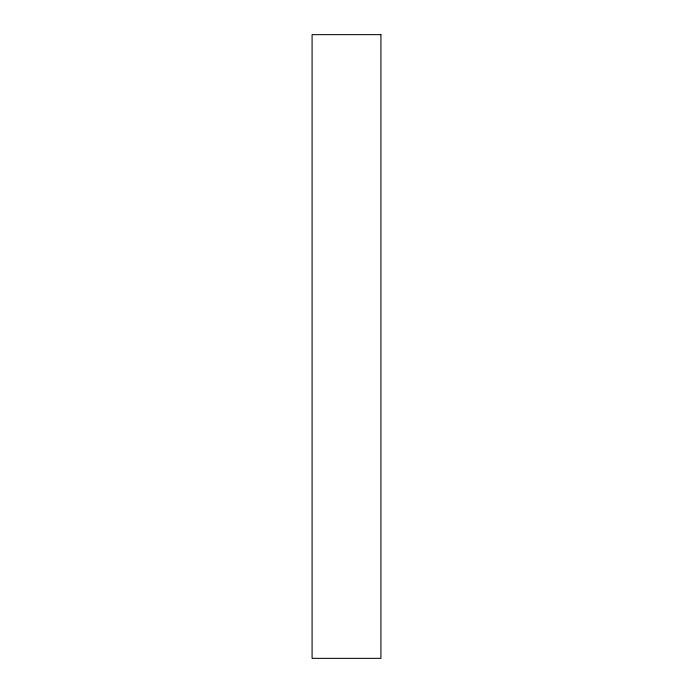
<?xml version="1.0" encoding="UTF-8"?>
<svg xmlns="http://www.w3.org/2000/svg" width="693" height="693" viewBox="0 0 693 693"><rect width="100%" height="100%" fill="white"/><g stroke="black" fill="none" stroke-linecap="round" stroke-linejoin="round"><path stroke-width="1.04" d="M380.916 34.65L312.084 34.65L312.084 658.35L380.916 658.35L380.916 34.65"/></g></svg>
